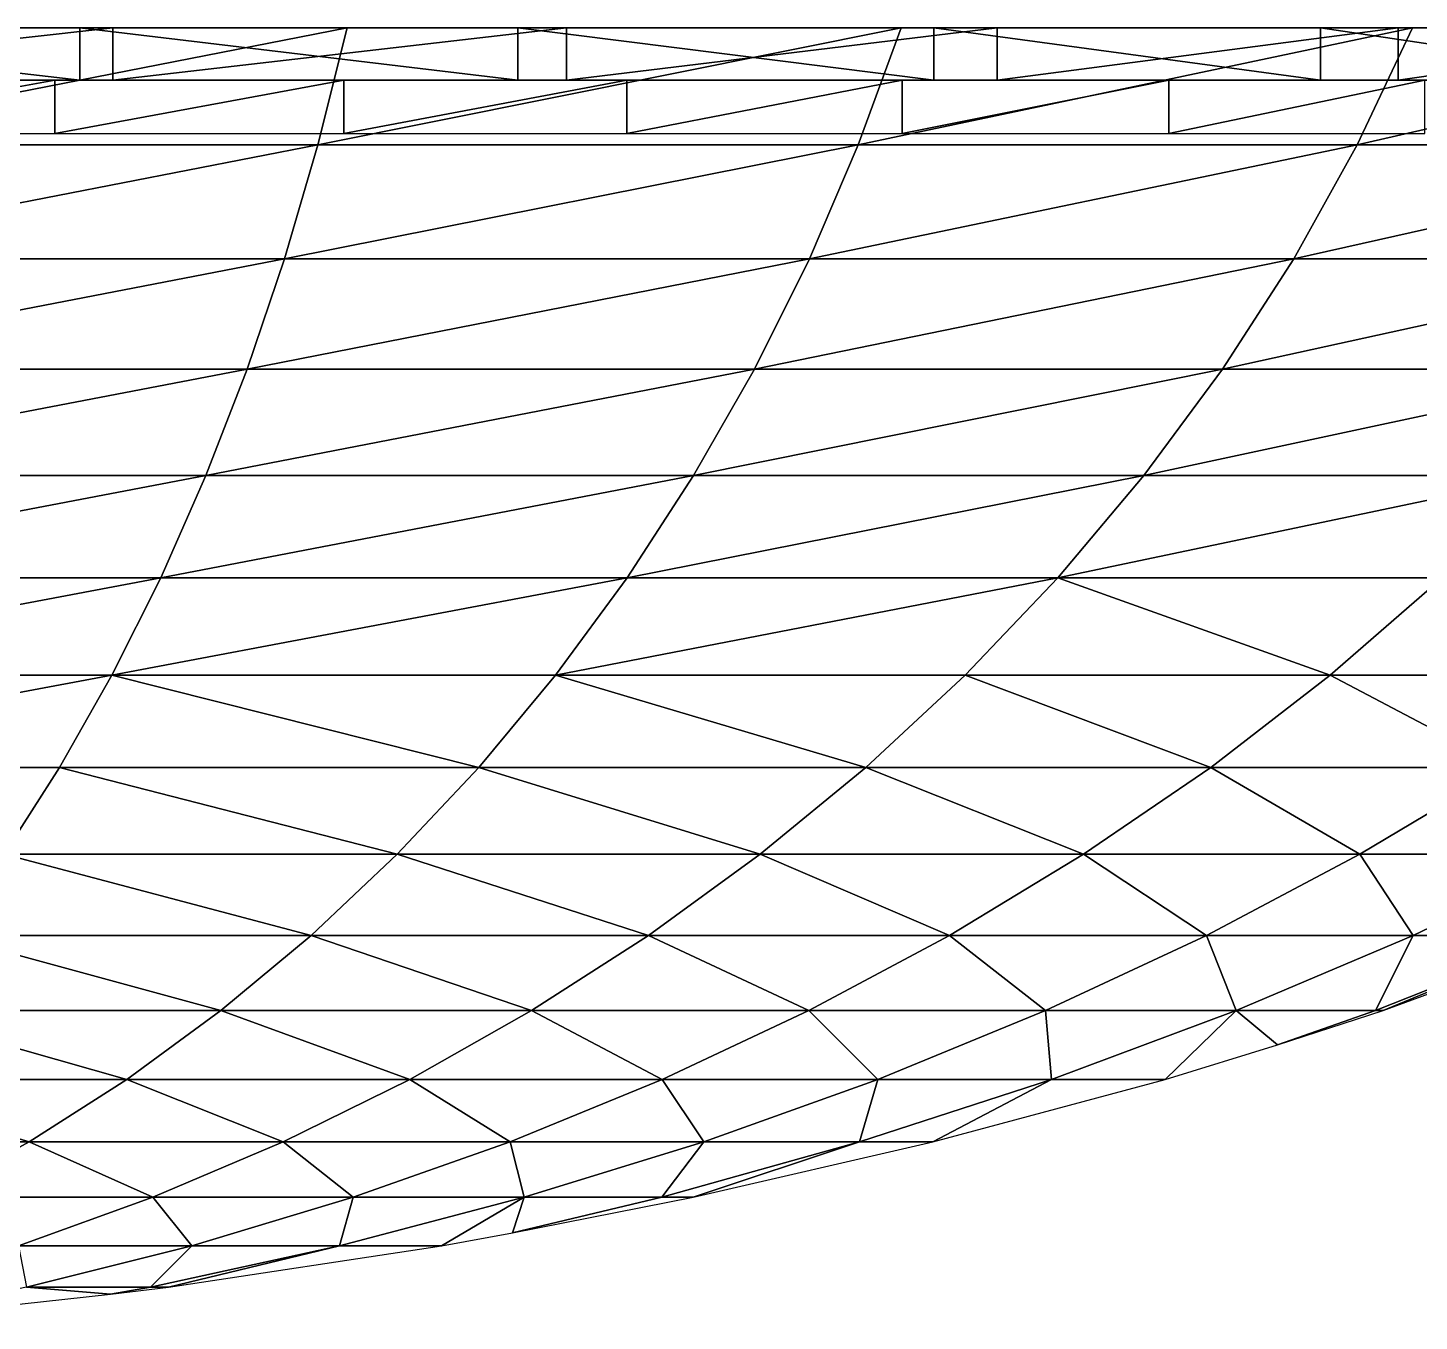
# Model space of a CAD drawing. Extents: x -45 to 56, y -16 to 0.
# Drawn here: x 16.05 to 32.87, y -15.58 to 0.05 of the extents above; entities that cross this region are included whole.
import ezdxf

# ---------------------------------------------------------------- set-up
doc = ezdxf.new("R2010")
doc.units = 0
doc.header["$MEASUREMENT"] = 0
doc.layers.add('LAYER14', color=253, linetype='CONTINUOUS')

msp = doc.modelspace()

# ---------------------------------------------------------------- linework, layer by layer
at = {"layer": 'LAYER14'}
for points in [[(11.404, 0.053, 25.981), (11.203, 0.053, 25.048), (16.679, 0.053, 24.408), (11.404, 0.053, 25.981)], [(16.679, -0.581, 24.408), (11.203, 0.053, 25.048), (16.679, 0.053, 24.408), (16.679, -0.581, 24.408)], [(11.203, 0.053, 25.048), (16.679, -0.581, 24.408), (11.203, -0.581, 25.048), (11.203, 0.053, 25.048)], [(11.404, -0.581, 25.981), (17.077, 0.053, 25.318), (11.404, 0.053, 25.981), (11.404, -0.581, 25.981)], [(17.077, 0.053, 25.318), (11.404, -0.581, 25.981), (17.077, -0.581, 25.318), (17.077, 0.053, 25.318)], [(11.404, 0.053, 25.981), (16.679, 0.053, 24.408), (17.077, 0.053, 25.318), (11.404, 0.053, 25.981)], [(12.684, -1.362, 25.033), (19.91, 0.053, 24.64), (12.862, 0.053, 25.81), (12.684, -1.362, 25.033)], [(19.91, 0.053, 24.64), (12.684, -1.362, 25.033), (19.558, -1.362, 23.892), (19.91, 0.053, 24.64)], [(17.077, 0.053, 25.318), (16.679, 0.053, 24.408), (21.974, 0.053, 23.353), (17.077, 0.053, 25.318)], [(21.974, -0.581, 23.353), (16.679, 0.053, 24.408), (21.974, 0.053, 23.353), (21.974, -0.581, 23.353)], [(16.679, 0.053, 24.408), (21.974, -0.581, 23.353), (16.679, -0.581, 24.408), (16.679, 0.053, 24.408)], [(17.077, -0.581, 25.318), (22.562, 0.053, 24.225), (17.077, 0.053, 25.318), (17.077, -0.581, 25.318)], [(22.562, 0.053, 24.225), (17.077, -0.581, 25.318), (22.562, -0.581, 24.225), (22.562, 0.053, 24.225)], [(17.077, 0.053, 25.318), (21.974, 0.053, 23.353), (22.562, 0.053, 24.225), (17.077, 0.053, 25.318)], [(19.558, -1.362, 23.892), (26.606, 0.053, 22.723), (19.91, 0.053, 24.64), (19.558, -1.362, 23.892)], [(26.606, 0.053, 22.723), (19.558, -1.362, 23.892), (26.089, -1.362, 22.021), (26.606, 0.053, 22.723)], [(22.562, 0.053, 24.225), (21.974, 0.053, 23.353), (27.001, 0.053, 21.9), (22.562, 0.053, 24.225)], [(27.001, -0.581, 21.9), (21.974, 0.053, 23.353), (27.001, 0.053, 21.9), (27.001, -0.581, 21.9)], [(21.974, 0.053, 23.353), (27.001, -0.581, 21.9), (21.974, -0.581, 23.353), (21.974, 0.053, 23.353)], [(22.562, -0.581, 24.225), (27.769, 0.053, 22.72), (22.562, 0.053, 24.225), (22.562, -0.581, 24.225)], [(27.769, 0.053, 22.72), (22.562, -0.581, 24.225), (27.769, -0.581, 22.72), (27.769, 0.053, 22.72)], [(22.562, 0.053, 24.225), (27.001, 0.053, 21.9), (27.769, 0.053, 22.72), (22.562, 0.053, 24.225)], [(26.089, -1.362, 22.021), (32.786, 0.053, 20.104), (26.606, 0.053, 22.723), (26.089, -1.362, 22.021)], [(32.786, 0.053, 20.104), (26.089, -1.362, 22.021), (32.117, -1.362, 19.468), (32.786, 0.053, 20.104)], [(27.769, 0.053, 22.72), (27.001, 0.053, 21.9), (31.677, 0.053, 20.074), (27.769, 0.053, 22.72)], [(31.677, -0.581, 20.074), (27.001, 0.053, 21.9), (31.677, 0.053, 20.074), (31.677, -0.581, 20.074)], [(27.001, 0.053, 21.9), (31.677, -0.581, 20.074), (27.001, -0.581, 21.9), (27.001, 0.053, 21.9)], [(27.769, -0.581, 22.72), (32.614, 0.053, 20.828), (27.769, 0.053, 22.72), (27.769, -0.581, 22.72)], [(32.614, 0.053, 20.828), (27.769, -0.581, 22.72), (32.614, -0.581, 20.828), (32.614, 0.053, 20.828)], [(27.769, 0.053, 22.72), (31.677, 0.053, 20.074), (32.614, 0.053, 20.828), (27.769, 0.053, 22.72)], [(32.614, 0.053, 20.828), (31.677, 0.053, 20.074), (35.925, 0.053, 17.904), (32.614, 0.053, 20.828)], [(35.925, -0.581, 17.904), (31.677, 0.053, 20.074), (35.925, 0.053, 17.904), (35.925, -0.581, 17.904)], [(31.677, 0.053, 20.074), (35.925, -0.581, 17.904), (31.677, -0.581, 20.074), (31.677, 0.053, 20.074)], [(32.117, -1.362, 19.468), (38.297, 0.053, 16.849), (32.786, 0.053, 20.104), (32.117, -1.362, 19.468)], [(38.297, 0.053, 16.849), (32.117, -1.362, 19.468), (37.492, -1.362, 16.293), (38.297, 0.053, 16.849)], [(32.614, -0.581, 20.828), (37.015, 0.053, 18.58), (32.614, 0.053, 20.828), (32.614, -0.581, 20.828)], [(37.015, 0.053, 18.58), (32.614, -0.581, 20.828), (37.015, -0.581, 18.58), (37.015, 0.053, 18.58)], [(32.614, 0.053, 20.828), (35.925, 0.053, 17.904), (37.015, 0.053, 18.58), (32.614, 0.053, 20.828)], [(11.404, -0.581, 25.981), (11.203, -0.581, 25.048), (16.679, -0.581, 24.408), (11.404, -0.581, 25.981)], [(11.404, -0.581, 25.981), (12.828, -0.581, 29.65), (17.077, -0.581, 25.318), (11.404, -0.581, 25.981)], [(11.404, -0.581, 25.981), (16.679, -0.581, 24.408), (17.077, -0.581, 25.318), (11.404, -0.581, 25.981)], [(12.828, -1.224, 29.65), (16.377, -0.581, 29.263), (12.828, -0.581, 29.65), (12.828, -1.224, 29.65)], [(16.377, -0.581, 29.263), (12.828, -1.224, 29.65), (16.377, -1.224, 29.263), (16.377, -0.581, 29.263)], [(17.077, -0.581, 25.318), (12.828, -0.581, 29.65), (16.377, -0.581, 29.263), (17.077, -0.581, 25.318)], [(16.377, -1.224, 29.263), (19.871, -0.581, 28.724), (16.377, -0.581, 29.263), (16.377, -1.224, 29.263)], [(19.871, -0.581, 28.724), (16.377, -1.224, 29.263), (19.871, -1.224, 28.724), (19.871, -0.581, 28.724)], [(17.077, -0.581, 25.318), (16.377, -0.581, 29.263), (19.871, -0.581, 28.724), (17.077, -0.581, 25.318)], [(17.077, -0.581, 25.318), (16.679, -0.581, 24.408), (21.974, -0.581, 23.353), (17.077, -0.581, 25.318)], [(17.077, -0.581, 25.318), (19.871, -0.581, 28.724), (22.562, -0.581, 24.225), (17.077, -0.581, 25.318)], [(17.077, -0.581, 25.318), (21.974, -0.581, 23.353), (22.562, -0.581, 24.225), (17.077, -0.581, 25.318)], [(19.871, -1.224, 28.724), (23.291, -0.581, 28.035), (19.871, -0.581, 28.724), (19.871, -1.224, 28.724)], [(23.291, -0.581, 28.035), (19.871, -1.224, 28.724), (23.291, -1.224, 28.035), (23.291, -0.581, 28.035)], [(22.562, -0.581, 24.225), (19.871, -0.581, 28.724), (23.291, -0.581, 28.035), (22.562, -0.581, 24.225)], [(22.562, -0.581, 24.225), (21.974, -0.581, 23.353), (27.001, -0.581, 21.9), (22.562, -0.581, 24.225)], [(22.562, -0.581, 24.225), (23.291, -0.581, 28.035), (27.769, -0.581, 22.72), (22.562, -0.581, 24.225)], [(22.562, -0.581, 24.225), (27.001, -0.581, 21.9), (27.769, -0.581, 22.72), (22.562, -0.581, 24.225)], [(23.291, -1.224, 28.035), (26.62, -0.581, 27.202), (23.291, -0.581, 28.035), (23.291, -1.224, 28.035)], [(26.62, -0.581, 27.202), (23.291, -1.224, 28.035), (26.62, -1.224, 27.202), (26.62, -0.581, 27.202)], [(27.769, -0.581, 22.72), (23.291, -0.581, 28.035), (26.62, -0.581, 27.202), (27.769, -0.581, 22.72)], [(26.62, -1.224, 27.202), (29.841, -0.581, 26.226), (26.62, -0.581, 27.202), (26.62, -1.224, 27.202)], [(29.841, -0.581, 26.226), (26.62, -1.224, 27.202), (29.841, -1.224, 26.226), (29.841, -0.581, 26.226)], [(27.769, -0.581, 22.72), (26.62, -0.581, 27.202), (29.841, -0.581, 26.226), (27.769, -0.581, 22.72)], [(27.769, -0.581, 22.72), (27.001, -0.581, 21.9), (31.677, -0.581, 20.074), (27.769, -0.581, 22.72)], [(27.769, -0.581, 22.72), (29.841, -0.581, 26.226), (32.614, -0.581, 20.828), (27.769, -0.581, 22.72)], [(27.769, -0.581, 22.72), (31.677, -0.581, 20.074), (32.614, -0.581, 20.828), (27.769, -0.581, 22.72)], [(29.841, -1.224, 26.226), (32.938, -0.581, 25.115), (29.841, -0.581, 26.226), (29.841, -1.224, 26.226)], [(32.938, -0.581, 25.115), (29.841, -1.224, 26.226), (32.938, -1.224, 25.115), (32.938, -0.581, 25.115)], [(32.614, -0.581, 20.828), (29.841, -0.581, 26.226), (32.938, -0.581, 25.115), (32.614, -0.581, 20.828)], [(32.614, -0.581, 20.828), (31.677, -0.581, 20.074), (35.925, -0.581, 17.904), (32.614, -0.581, 20.828)], [(32.614, -0.581, 20.828), (32.938, -0.581, 25.115), (37.015, -0.581, 18.58), (32.614, -0.581, 20.828)], [(32.614, -0.581, 20.828), (35.925, -0.581, 17.904), (37.015, -0.581, 18.58), (32.614, -0.581, 20.828)], [(12.48, -2.739, 24.143), (19.558, -1.362, 23.892), (12.684, -1.362, 25.033), (12.48, -2.739, 24.143)], [(19.558, -1.362, 23.892), (12.48, -2.739, 24.143), (19.155, -2.739, 23.035), (19.558, -1.362, 23.892)], [(19.155, -2.739, 23.035), (26.089, -1.362, 22.021), (19.558, -1.362, 23.892), (19.155, -2.739, 23.035)], [(26.089, -1.362, 22.021), (19.155, -2.739, 23.035), (25.498, -2.739, 21.219), (26.089, -1.362, 22.021)], [(25.498, -2.739, 21.219), (32.117, -1.362, 19.468), (26.089, -1.362, 22.021), (25.498, -2.739, 21.219)], [(32.117, -1.362, 19.468), (25.498, -2.739, 21.219), (31.351, -2.739, 18.739), (32.117, -1.362, 19.468)], [(31.351, -2.739, 18.739), (37.492, -1.362, 16.293), (32.117, -1.362, 19.468), (31.351, -2.739, 18.739)], [(37.492, -1.362, 16.293), (31.351, -2.739, 18.739), (36.571, -2.739, 15.656), (37.492, -1.362, 16.293)], [(12.251, -4.072, 23.144), (19.155, -2.739, 23.035), (12.48, -2.739, 24.143), (12.251, -4.072, 23.144)], [(19.155, -2.739, 23.035), (12.251, -4.072, 23.144), (18.703, -4.072, 22.073), (19.155, -2.739, 23.035)], [(18.703, -4.072, 22.073), (25.498, -2.739, 21.219), (19.155, -2.739, 23.035), (18.703, -4.072, 22.073)], [(25.498, -2.739, 21.219), (18.703, -4.072, 22.073), (24.834, -4.072, 20.317), (25.498, -2.739, 21.219)], [(24.834, -4.072, 20.317), (31.351, -2.739, 18.739), (25.498, -2.739, 21.219), (24.834, -4.072, 20.317)], [(31.351, -2.739, 18.739), (24.834, -4.072, 20.317), (30.491, -4.072, 17.92), (31.351, -2.739, 18.739)], [(30.491, -4.072, 17.92), (36.571, -2.739, 15.656), (31.351, -2.739, 18.739), (30.491, -4.072, 17.92)], [(36.571, -2.739, 15.656), (30.491, -4.072, 17.92), (35.537, -4.072, 14.941), (36.571, -2.739, 15.656)], [(11.998, -5.359, 22.039), (18.703, -4.072, 22.073), (12.251, -4.072, 23.144), (11.998, -5.359, 22.039)], [(18.703, -4.072, 22.073), (11.998, -5.359, 22.039), (18.203, -5.359, 21.009), (18.703, -4.072, 22.073)], [(18.203, -5.359, 21.009), (24.834, -4.072, 20.317), (18.703, -4.072, 22.073), (18.203, -5.359, 21.009)], [(24.834, -4.072, 20.317), (18.203, -5.359, 21.009), (24.099, -5.359, 19.321), (24.834, -4.072, 20.317)], [(24.099, -5.359, 19.321), (30.491, -4.072, 17.92), (24.834, -4.072, 20.317), (24.099, -5.359, 19.321)], [(30.491, -4.072, 17.92), (24.099, -5.359, 19.321), (29.54, -5.359, 17.015), (30.491, -4.072, 17.92)], [(29.54, -5.359, 17.015), (35.537, -4.072, 14.941), (30.491, -4.072, 17.92), (29.54, -5.359, 17.015)], [(35.537, -4.072, 14.941), (29.54, -5.359, 17.015), (34.393, -5.359, 14.15), (35.537, -4.072, 14.941)], [(11.722, -6.593, 20.833), (18.203, -5.359, 21.009), (11.998, -5.359, 22.039), (11.722, -6.593, 20.833)], [(18.203, -5.359, 21.009), (11.722, -6.593, 20.833), (17.657, -6.593, 19.848), (18.203, -5.359, 21.009)], [(17.657, -6.593, 19.848), (24.099, -5.359, 19.321), (18.203, -5.359, 21.009), (17.657, -6.593, 19.848)], [(24.099, -5.359, 19.321), (17.657, -6.593, 19.848), (23.297, -6.593, 18.232), (24.099, -5.359, 19.321)], [(23.297, -6.593, 18.232), (29.54, -5.359, 17.015), (24.099, -5.359, 19.321), (23.297, -6.593, 18.232)], [(29.54, -5.359, 17.015), (23.297, -6.593, 18.232), (28.502, -6.593, 16.027), (29.54, -5.359, 17.015)], [(28.502, -6.593, 16.027), (34.393, -5.359, 14.15), (29.54, -5.359, 17.015), (28.502, -6.593, 16.027)], [(34.393, -5.359, 14.15), (28.502, -6.593, 16.027), (33.144, -6.593, 13.286), (34.393, -5.359, 14.15)], [(11.423, -7.769, 19.529), (17.657, -6.593, 19.848), (11.722, -6.593, 20.833), (11.423, -7.769, 19.529)], [(17.657, -6.593, 19.848), (11.423, -7.769, 19.529), (17.067, -7.769, 18.592), (17.657, -6.593, 19.848)], [(17.067, -7.769, 18.592), (23.297, -6.593, 18.232), (17.657, -6.593, 19.848), (17.067, -7.769, 18.592)], [(23.297, -6.593, 18.232), (17.067, -7.769, 18.592), (22.43, -7.769, 17.056), (23.297, -6.593, 18.232)], [(22.43, -7.769, 17.056), (28.502, -6.593, 16.027), (23.297, -6.593, 18.232), (22.43, -7.769, 17.056)], [(28.502, -6.593, 16.027), (22.43, -7.769, 17.056), (27.38, -7.769, 14.959), (28.502, -6.593, 16.027)], [(31.794, -7.769, 12.353), (28.502, -6.593, 16.027), (27.38, -7.769, 14.959), (31.794, -7.769, 12.353)], [(28.502, -6.593, 16.027), (31.794, -7.769, 12.353), (33.144, -6.593, 13.286), (28.502, -6.593, 16.027)], [(35.564, -7.769, 9.301), (33.144, -6.593, 13.286), (31.794, -7.769, 12.353), (35.564, -7.769, 9.301)], [(11.103, -8.885, 18.133), (17.067, -7.769, 18.592), (11.423, -7.769, 19.529), (11.103, -8.885, 18.133)], [(17.067, -7.769, 18.592), (11.103, -8.885, 18.133), (16.436, -8.885, 17.248), (17.067, -7.769, 18.592)], [(21.502, -8.885, 15.797), (17.067, -7.769, 18.592), (16.436, -8.885, 17.248), (21.502, -8.885, 15.797)], [(17.067, -7.769, 18.592), (21.502, -8.885, 15.797), (22.43, -7.769, 17.056), (17.067, -7.769, 18.592)], [(26.178, -8.885, 13.816), (22.43, -7.769, 17.056), (21.502, -8.885, 15.797), (26.178, -8.885, 13.816)], [(22.43, -7.769, 17.056), (26.178, -8.885, 13.816), (27.38, -7.769, 14.959), (22.43, -7.769, 17.056)], [(30.348, -8.885, 11.353), (27.38, -7.769, 14.959), (26.178, -8.885, 13.816), (30.348, -8.885, 11.353)], [(27.38, -7.769, 14.959), (30.348, -8.885, 11.353), (31.794, -7.769, 12.353), (27.38, -7.769, 14.959)], [(33.91, -8.885, 8.47), (31.794, -7.769, 12.353), (30.348, -8.885, 11.353), (33.91, -8.885, 8.47)], [(31.794, -7.769, 12.353), (33.91, -8.885, 8.47), (35.564, -7.769, 9.301), (31.794, -7.769, 12.353)], [(11.103, -8.885, 18.133), (15.764, -9.935, 15.82), (16.436, -8.885, 17.248), (11.103, -8.885, 18.133)], [(20.516, -9.935, 14.459), (16.436, -8.885, 17.248), (15.764, -9.935, 15.82), (20.516, -9.935, 14.459)], [(16.436, -8.885, 17.248), (20.516, -9.935, 14.459), (21.502, -8.885, 15.797), (16.436, -8.885, 17.248)], [(24.901, -9.935, 12.601), (21.502, -8.885, 15.797), (20.516, -9.935, 14.459), (24.901, -9.935, 12.601)], [(21.502, -8.885, 15.797), (24.901, -9.935, 12.601), (26.178, -8.885, 13.816), (21.502, -8.885, 15.797)], [(28.812, -9.935, 10.291), (26.178, -8.885, 13.816), (24.901, -9.935, 12.601), (28.812, -9.935, 10.291)], [(26.178, -8.885, 13.816), (28.812, -9.935, 10.291), (30.348, -8.885, 11.353), (26.178, -8.885, 13.816)], [(32.152, -9.935, 7.587), (30.348, -8.885, 11.353), (28.812, -9.935, 10.291), (32.152, -9.935, 7.587)], [(30.348, -8.885, 11.353), (32.152, -9.935, 7.587), (33.91, -8.885, 8.47), (30.348, -8.885, 11.353)], [(34.84, -9.935, 4.555), (33.91, -8.885, 8.47), (32.152, -9.935, 7.587), (34.84, -9.935, 4.555)], [(19.475, -10.916, 13.047), (15.764, -9.935, 15.82), (15.056, -10.916, 14.312), (19.475, -10.916, 13.047)], [(15.764, -9.935, 15.82), (19.475, -10.916, 13.047), (20.516, -9.935, 14.459), (15.764, -9.935, 15.82)], [(23.554, -10.916, 11.318), (20.516, -9.935, 14.459), (19.475, -10.916, 13.047), (23.554, -10.916, 11.318)], [(20.516, -9.935, 14.459), (23.554, -10.916, 11.318), (24.901, -9.935, 12.601), (20.516, -9.935, 14.459)], [(27.191, -10.916, 9.17), (24.901, -9.935, 12.601), (23.554, -10.916, 11.318), (27.191, -10.916, 9.17)], [(24.901, -9.935, 12.601), (27.191, -10.916, 9.17), (28.812, -9.935, 10.291), (24.901, -9.935, 12.601)], [(30.298, -10.916, 6.656), (28.812, -9.935, 10.291), (27.191, -10.916, 9.17), (30.298, -10.916, 6.656)], [(28.812, -9.935, 10.291), (30.298, -10.916, 6.656), (32.152, -9.935, 7.587), (28.812, -9.935, 10.291)], [(32.797, -10.916, 3.836), (32.152, -9.935, 7.587), (30.298, -10.916, 6.656), (32.797, -10.916, 3.836)], [(32.152, -9.935, 7.587), (32.797, -10.916, 3.836), (34.84, -9.935, 4.555), (32.152, -9.935, 7.587)], [(34.628, -10.916, 0.78), (34.84, -9.935, 4.555), (32.797, -10.916, 3.836), (34.628, -10.916, 0.78)], [(18.384, -11.824, 11.566), (15.056, -10.916, 14.312), (14.313, -11.824, 12.732), (18.384, -11.824, 11.566)], [(15.056, -10.916, 14.312), (18.384, -11.824, 11.566), (19.475, -10.916, 13.047), (15.056, -10.916, 14.312)], [(22.141, -11.824, 9.974), (19.475, -10.916, 13.047), (18.384, -11.824, 11.566), (22.141, -11.824, 9.974)], [(19.475, -10.916, 13.047), (22.141, -11.824, 9.974), (23.554, -10.916, 11.318), (19.475, -10.916, 13.047)], [(25.491, -11.824, 7.995), (23.554, -10.916, 11.318), (22.141, -11.824, 9.974), (25.491, -11.824, 7.995)], [(23.554, -10.916, 11.318), (25.491, -11.824, 7.995), (27.191, -10.916, 9.17), (23.554, -10.916, 11.318)], [(28.353, -11.824, 5.679), (27.191, -10.916, 9.17), (25.491, -11.824, 7.995), (28.353, -11.824, 5.679)], [(27.191, -10.916, 9.17), (28.353, -11.824, 5.679), (30.298, -10.916, 6.656), (27.191, -10.916, 9.17)], [(30.655, -11.824, 3.081), (30.298, -10.916, 6.656), (28.353, -11.824, 5.679), (30.655, -11.824, 3.081)], [(30.298, -10.916, 6.656), (30.655, -11.824, 3.081), (32.797, -10.916, 3.836), (30.298, -10.916, 6.656)], [(32.342, -11.824, 0.266), (32.797, -10.916, 3.836), (30.655, -11.824, 3.081), (32.342, -11.824, 0.266)], [(32.434, -11.824, 0), (34.628, -10.916, 0.78), (32.342, -11.824, 0.266), (32.434, -11.824, 0)], [(32.797, -10.916, 3.836), (32.342, -11.824, 0.266), (34.628, -10.916, 0.78), (32.797, -10.916, 3.836)], [(34.628, -10.916, 0.78), (32.434, -11.824, 0), (34.898, -10.916, 0), (34.628, -10.916, 0.78)], [(17.246, -12.655, 10.021), (14.313, -11.824, 12.732), (13.539, -12.655, 11.083), (17.246, -12.655, 10.021)], [(14.313, -11.824, 12.732), (17.246, -12.655, 10.021), (18.384, -11.824, 11.566), (14.313, -11.824, 12.732)], [(20.668, -12.655, 8.572), (18.384, -11.824, 11.566), (17.246, -12.655, 10.021), (20.668, -12.655, 8.572)], [(18.384, -11.824, 11.566), (20.668, -12.655, 8.572), (22.141, -11.824, 9.974), (18.384, -11.824, 11.566)], [(23.719, -12.655, 6.77), (22.141, -11.824, 9.974), (20.668, -12.655, 8.572), (23.719, -12.655, 6.77)], [(22.141, -11.824, 9.974), (23.719, -12.655, 6.77), (25.491, -11.824, 7.995), (22.141, -11.824, 9.974)], [(26.325, -12.655, 4.66), (25.491, -11.824, 7.995), (23.719, -12.655, 6.77), (26.325, -12.655, 4.66)], [(25.491, -11.824, 7.995), (26.325, -12.655, 4.66), (28.353, -11.824, 5.679), (25.491, -11.824, 7.995)], [(28.422, -12.655, 2.294), (28.353, -11.824, 5.679), (26.325, -12.655, 4.66), (28.422, -12.655, 2.294)], [(28.353, -11.824, 5.679), (28.422, -12.655, 2.294), (30.655, -11.824, 3.081), (28.353, -11.824, 5.679)], [(29.796, -12.655, 0), (30.655, -11.824, 3.081), (28.422, -12.655, 2.294), (29.796, -12.655, 0)], [(30.655, -11.824, 3.081), (29.796, -12.655, 0), (31.156, -12.238, 0), (30.655, -11.824, 3.081)], [(30.655, -11.824, 3.081), (31.156, -12.238, 0), (32.342, -11.824, 0.266), (30.655, -11.824, 3.081)], [(32.434, -11.824, 0), (32.342, -11.824, 0.266), (31.156, -12.238, 0), (32.434, -11.824, 0)], [(16.066, -13.408, 8.42), (13.539, -12.655, 11.083), (12.735, -13.408, 9.373), (16.066, -13.408, 8.42)], [(13.539, -12.655, 11.083), (16.066, -13.408, 8.42), (17.246, -12.655, 10.021), (13.539, -12.655, 11.083)], [(19.139, -13.408, 7.117), (17.246, -12.655, 10.021), (16.066, -13.408, 8.42), (19.139, -13.408, 7.117)], [(17.246, -12.655, 10.021), (19.139, -13.408, 7.117), (20.668, -12.655, 8.572), (17.246, -12.655, 10.021)], [(21.881, -13.408, 5.499), (20.668, -12.655, 8.572), (19.139, -13.408, 7.117), (21.881, -13.408, 5.499)], [(20.668, -12.655, 8.572), (21.881, -13.408, 5.499), (23.719, -12.655, 6.77), (20.668, -12.655, 8.572)], [(24.222, -13.408, 3.603), (23.719, -12.655, 6.77), (21.881, -13.408, 5.499), (24.222, -13.408, 3.603)], [(23.719, -12.655, 6.77), (24.222, -13.408, 3.603), (26.325, -12.655, 4.66), (23.719, -12.655, 6.77)], [(26.105, -13.408, 1.478), (26.325, -12.655, 4.66), (24.222, -13.408, 3.603), (26.105, -13.408, 1.478)], [(26.991, -13.408, 0), (28.422, -12.655, 2.294), (26.105, -13.408, 1.478), (26.991, -13.408, 0)], [(26.325, -12.655, 4.66), (26.105, -13.408, 1.478), (28.422, -12.655, 2.294), (26.325, -12.655, 4.66)], [(28.422, -12.655, 2.294), (26.991, -13.408, 0), (29.796, -12.655, 0), (28.422, -12.655, 2.294)], [(12.735, -13.408, 9.373), (14.847, -14.079, 6.766), (16.066, -13.408, 8.42), (12.735, -13.408, 9.373)], [(17.562, -14.079, 5.616), (16.066, -13.408, 8.42), (14.847, -14.079, 6.766), (17.562, -14.079, 5.616)], [(16.066, -13.408, 8.42), (17.562, -14.079, 5.616), (19.139, -13.408, 7.117), (16.066, -13.408, 8.42)], [(19.983, -14.079, 4.186), (19.139, -13.408, 7.117), (17.562, -14.079, 5.616), (19.983, -14.079, 4.186)], [(19.139, -13.408, 7.117), (19.983, -14.079, 4.186), (21.881, -13.408, 5.499), (19.139, -13.408, 7.117)], [(22.05, -14.079, 2.512), (21.881, -13.408, 5.499), (19.983, -14.079, 4.186), (22.05, -14.079, 2.512)], [(21.881, -13.408, 5.499), (22.05, -14.079, 2.512), (24.222, -13.408, 3.603), (21.881, -13.408, 5.499)], [(23.714, -14.079, 0.635), (24.222, -13.408, 3.603), (22.05, -14.079, 2.512), (23.714, -14.079, 0.635)], [(24.094, -14.079, 0), (26.105, -13.408, 1.478), (23.714, -14.079, 0.635), (24.094, -14.079, 0)], [(24.222, -13.408, 3.603), (23.714, -14.079, 0.635), (26.105, -13.408, 1.478), (24.222, -13.408, 3.603)], [(26.105, -13.408, 1.478), (24.094, -14.079, 0), (26.991, -13.408, 0), (26.105, -13.408, 1.478)], [(14.847, -14.079, 6.766), (15.94, -14.666, 4.073), (17.562, -14.079, 5.616), (14.847, -14.079, 6.766)], [(18.032, -14.666, 2.838), (17.562, -14.079, 5.616), (15.94, -14.666, 4.073), (18.032, -14.666, 2.838)], [(17.562, -14.079, 5.616), (18.032, -14.666, 2.838), (19.983, -14.079, 4.186), (17.562, -14.079, 5.616)], [(19.819, -14.666, 1.391), (19.983, -14.079, 4.186), (18.032, -14.666, 2.838), (19.819, -14.666, 1.391)], [(21.052, -14.666, 0), (22.05, -14.079, 2.512), (19.819, -14.666, 1.391), (21.052, -14.666, 0)], [(19.983, -14.079, 4.186), (19.819, -14.666, 1.391), (22.05, -14.079, 2.512), (19.983, -14.079, 4.186)], [(22.05, -14.079, 2.512), (21.052, -14.666, 0), (21.91, -14.509, 0), (22.05, -14.079, 2.512)], [(24.094, -14.079, 0), (23.714, -14.079, 0.635), (21.91, -14.509, 0), (24.094, -14.079, 0)], [(22.05, -14.079, 2.512), (21.91, -14.509, 0), (23.714, -14.079, 0.635), (22.05, -14.079, 2.512)], [(15.94, -14.666, 4.073), (16.036, -15.165, 1.458), (18.032, -14.666, 2.838), (15.94, -14.666, 4.073)], [(17.535, -15.165, 0.244), (18.032, -14.666, 2.838), (16.036, -15.165, 1.458), (17.535, -15.165, 0.244)], [(17.752, -15.165, 0), (19.819, -14.666, 1.391), (17.535, -15.165, 0.244), (17.752, -15.165, 0)], [(18.032, -14.666, 2.838), (17.535, -15.165, 0.244), (19.819, -14.666, 1.391), (18.032, -14.666, 2.838)], [(19.819, -14.666, 1.391), (17.752, -15.165, 0), (21.052, -14.666, 0), (19.819, -14.666, 1.391)], [(16.036, -15.165, 1.458), (14.065, -15.577, 0), (17.049, -15.251, 0), (16.036, -15.165, 1.458)], [(16.036, -15.165, 1.458), (17.049, -15.251, 0), (17.535, -15.165, 0.244), (16.036, -15.165, 1.458)], [(17.752, -15.165, 0), (17.535, -15.165, 0.244), (17.049, -15.251, 0), (17.752, -15.165, 0)]]:
    msp.add_3dface(points, dxfattribs=at)

doc.saveas('drawing.dxf')
